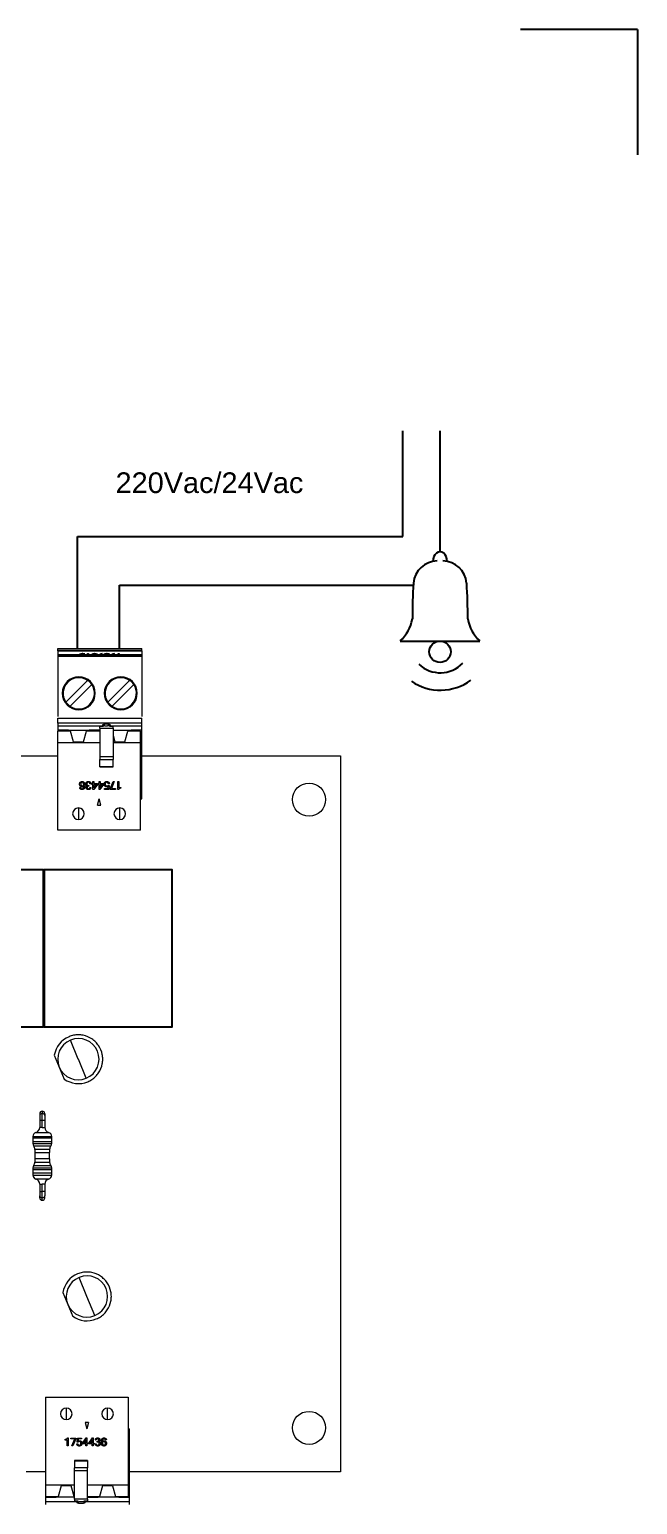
# Model space of a CAD drawing. Header units: millimetres. Extents: x -118 to 1430, y 370 to 1370.
# Drawn here: x 943.4 to 1017, y 463 to 641.4 of the extents above; entities that cross this region are included whole.
import ezdxf

# ---------------------------------------------------------------- set-up
doc = ezdxf.new("R2010")
doc.units = ezdxf.units.MM
doc.layers.add('TANGENT EDGES', color=7, linetype='Continuous', lineweight=0)
doc.layers.add('VISIBLE', color=7, linetype='Continuous', lineweight=0)
doc.layers.add('Z100', color=9, linetype='Continuous', plot=False)
doc.styles.get("Standard").update_dxf_attribs({"font": 'arial.ttf'})

msp = doc.modelspace()

# ---------------------------------------------------------------- linework, layer by layer
for p, q in [((988.61, 580.12), (988.61, 592.87)), ((993.1, 578.25), (993.1, 592.87)), ((949.24, 566.57), (949.24, 580.12)), ((949.24, 580.12), (988.61, 580.12)), ((949.24, 566.57), (949.24, 580.12)), ((954.32, 574.2), (989.76, 574.2)), ((954.32, 566.57), (954.32, 574.2)), ((988.29, 567.46), (997.92, 567.46))]:
    msp.add_line(p, q)
for points in [[(929.63, 539.78), (929.63, 520.78), (945.13, 520.78), (945.13, 539.78)], [(945.21, 539.78), (945.21, 520.78), (960.71, 520.78), (960.71, 539.78)]]:
    msp.add_lwpolyline(points, close=True)
msp.add_circle((993.1, 566.16), 1.3)
for centre, radius, start, end in [((992.8, 574.22), 2.93, 90.9451, 175.0466), ((993.4, 574.22), 2.93, 4.9534, 89.0549), ((1055.8, 570.36), 66.04, 176.4338, 180.1934), ((930.41, 570.36), 66.04, 359.8066, 3.5662), ((984.92, 571.05), 4.92, 313.204, 349.3347), ((1001.28, 571.05), 4.92, 190.6653, 226.796), ((993.13, 567.41), 3.79, 226.3918, 316.3332), ((993.14, 567.75), 6.24, 235.7625, 306.2634)]:
    msp.add_arc(centre, radius, start, end)
msp.add_ellipse((993.1, 577.14), major_axis=(0, -1.11), ratio=0.774265, start_param=1.523546, end_param=4.759639)
at = {"layer": 'TANGENT EDGES'}
for p, q in [((946.86, 566.37), (957.02, 566.37)), ((946.86, 565.77), (957.02, 565.77)), ((949.7, 565.8), (949.7, 565.79)), ((949.86, 565.94), (949.86, 565.93)), ((949.86, 565.88), (949.86, 565.87)), ((949.97, 565.8), (949.97, 565.79)), ((950.04, 565.93), (950.04, 565.9)), ((950.06, 565.87), (950.06, 565.79)), ((951.18, 565.8), (951.18, 565.79)), ((951.31, 565.94), (951.31, 565.93)), ((951.45, 565.8), (951.45, 565.79)), ((952.57, 565.93), (952.57, 565.85)), ((952.66, 565.86), (952.66, 565.83)), ((952.8, 565.94), (952.8, 565.93)), ((952.81, 565.85), (952.81, 565.83)), ((953.01, 565.93), (953.01, 565.9)), ((957.02, 565.57), (946.86, 565.57)), ((946.86, 558.14), (957.02, 558.14)), ((951.94, 557.14), (952.39, 557.14)), ((953.1, 557.14), (953.54, 557.14)), ((951.94, 553.11), (953.54, 553.11)), ((951.94, 552.29), (953.54, 552.29)), ((949.36, 547.27), (949.36, 545.87)), ((954.36, 545.87), (954.36, 547.27)), ((949.34, 516.88), (948.39, 519.18)), ((950.3, 514.56), (949.35, 516.86)), ((944.98, 510.57), (944.98, 510.26)), ((944.68, 509.51), (944.98, 509.51)), ((944.98, 508.62), (944.68, 508.62)), ((944.98, 509.51), (944.98, 510.26)), ((944.98, 508.62), (944.98, 509.51)), ((944.98, 509.51), (945.29, 509.51)), ((944.98, 508.62), (945.29, 508.62)), ((943.84, 507.52), (946.13, 507.52)), ((944.21, 508.01), (945.75, 508.01)), ((943.84, 506.67), (946.13, 506.67)), ((946.01, 506.35), (943.95, 506.35)), ((943.84, 503.71), (946.13, 503.71)), ((943.95, 504.03), (946.01, 504.03)), ((943.84, 502.86), (946.13, 502.86)), ((945.75, 502.37), (944.21, 502.37)), ((944.68, 501.76), (944.98, 501.76)), ((945.29, 501.76), (944.98, 501.76)), ((944.98, 500.87), (944.98, 501.76)), ((944.68, 500.87), (944.98, 500.87)), ((945.29, 500.87), (944.98, 500.87)), ((944.98, 500.12), (944.98, 500.87)), ((944.98, 499.81), (944.98, 500.12)), ((950.39, 488.18), (949.43, 490.48)), ((951.35, 485.86), (950.39, 488.16)), ((947.89, 474.67), (947.89, 473.27)), ((952.89, 473.27), (952.89, 474.67)), ((950.47, 468.25), (948.87, 468.25)), ((950.47, 467.43), (948.87, 467.43)), ((949.32, 463.4), (948.87, 463.4)), ((950.47, 463.4), (950.02, 463.4))]:
    msp.add_line(p, q, dxfattribs=at)
for centre, radius, start, end in [((949.36, 546.57), 0.7, 90, 270), ((949.36, 546.57), 0.7, 270, 90), ((954.36, 546.57), 0.7, 90, 270), ((954.36, 546.57), 0.7, 270, 90), ((949.35, 516.87), 0.01, 112.5227, 292.5227), ((949.35, 516.87), 0.01, 292.5227, 112.5227), ((950.39, 488.17), 0.01, 112.5227, 292.5227), ((950.39, 488.17), 0.01, 292.5227, 112.5227), ((947.89, 473.97), 0.7, 90, 270), ((947.89, 473.97), 0.7, 270, 90), ((952.89, 473.97), 0.7, 90, 270), ((952.89, 473.97), 0.7, 270, 90)]:
    msp.add_arc(centre, radius, start, end, dxfattribs=at)
for centre, major_axis, start_param, end_param in [((944.98, 510.05), (0.305, 0), 1.570796, 3.141593), ((944.98, 510.05), (0.305, 0), 0, 1.570796), ((944.98, 500.33), (0.305, 0), 3.141593, 4.712389), ((944.98, 500.33), (-0.305, 0), 1.570796, 3.141593)]:
    msp.add_ellipse(centre, major_axis=major_axis, ratio=0.707107, start_param=start_param, end_param=end_param, dxfattribs=at)
at = {"layer": 'VISIBLE'}
for p, q in [((946.86, 566.37), (946.86, 566.57)), ((946.86, 566.57), (957.02, 566.57)), ((946.86, 566.27), (946.86, 566.37)), ((946.86, 566.27), (946.86, 565.79)), ((946.86, 566.27), (957.02, 566.27)), ((957.02, 565.79), (946.86, 565.79)), ((946.86, 565.77), (946.86, 565.79)), ((946.86, 565.77), (946.86, 558.34)), ((946.86, 565.77), (946.86, 565.57)), ((949.62, 565.79), (949.61, 565.79)), ((949.64, 565.86), (949.64, 565.85)), ((949.64, 565.85), (949.64, 565.79)), ((950.13, 565.9), (950, 565.9)), ((950.02, 565.83), (950.02, 565.79)), ((950.44, 565.79), (950.44, 565.94)), ((950.44, 565.94), (950.57, 565.94)), ((950.57, 565.84), (950.44, 565.84)), ((950.57, 565.94), (950.57, 565.81)), ((950.57, 565.81), (950.57, 565.79)), ((950.79, 565.82), (950.79, 565.8)), ((951.13, 565.86), (951.13, 565.79)), ((951.5, 565.86), (951.5, 565.79)), ((951.74, 565.79), (952.09, 565.94)), ((951.74, 565.79), (951.74, 565.79)), ((952.23, 565.94), (951.87, 565.79)), ((951.87, 565.79), (951.87, 565.79)), ((951.87, 565.79), (952.36, 565.79)), ((952.09, 565.94), (952.09, 565.88)), ((952.09, 565.94), (952.23, 565.94)), ((952.36, 565.79), (952.36, 565.79)), ((952.53, 565.79), (952.53, 565.79)), ((952.53, 565.79), (952.93, 565.79)), ((952.61, 565.89), (952.61, 565.84)), ((952.93, 565.79), (952.95, 565.84)), ((952.93, 565.79), (952.93, 565.79)), ((952.95, 565.84), (952.95, 565.79)), ((953.11, 565.9), (952.98, 565.9)), ((952.98, 565.86), (952.98, 565.79)), ((952.98, 565.86), (953.08, 565.86)), ((953.08, 565.86), (953.04, 565.79)), ((953.23, 565.79), (953.57, 565.94)), ((953.23, 565.79), (953.23, 565.79)), ((953.71, 565.94), (953.36, 565.79)), ((953.36, 565.79), (953.85, 565.79)), ((953.36, 565.79), (953.36, 565.79)), ((953.57, 565.94), (953.57, 565.88)), ((953.57, 565.94), (953.71, 565.94)), ((953.85, 565.79), (953.85, 565.79)), ((954.15, 565.94), (954.27, 565.94)), ((954.15, 565.79), (954.15, 565.94)), ((954.27, 565.84), (954.15, 565.84)), ((954.27, 565.94), (954.27, 565.81)), ((954.27, 565.81), (954.27, 565.79)), ((954.5, 565.82), (954.5, 565.8)), ((957.02, 566.37), (957.02, 566.57)), ((957.02, 566.27), (957.02, 566.37)), ((957.02, 566.27), (957.02, 565.79)), ((957.02, 565.77), (957.02, 565.79)), ((957.02, 565.77), (957.02, 558.34)), ((957.02, 565.77), (957.02, 565.57)), ((950.47, 562.7), (947.84, 560.07)), ((948.34, 559.58), (950.97, 562.21)), ((952.92, 560.07), (955.55, 562.7)), ((956.05, 562.21), (953.42, 559.58)), ((946.86, 557.54), (946.86, 558.14)), ((946.86, 557.54), (946.86, 557.17)), ((957.02, 557.54), (946.86, 557.54)), ((952.36, 557.17), (946.86, 557.17)), ((946.86, 557.17), (946.86, 556.67)), ((951.94, 557.17), (951.94, 557.14)), ((951.94, 556.91), (951.94, 557.14)), ((951.94, 556.91), (951.94, 553.48)), ((951.94, 556.91), (953.54, 556.91)), ((957.02, 557.17), (953.13, 557.17)), ((953.54, 557.17), (953.54, 557.14)), ((953.54, 556.91), (953.54, 557.14)), ((953.54, 556.91), (953.54, 553.48)), ((957.02, 557.54), (957.02, 558.14)), ((957.02, 557.17), (957.02, 557.54)), ((957.02, 556.67), (957.02, 557.17)), ((946.86, 556.67), (946.86, 556.57)), ((948.15, 556.67), (946.86, 556.67)), ((948.39, 556.57), (946.86, 556.57)), ((946.86, 555.2), (946.86, 556.57)), ((946.86, 555.2), (951.94, 555.2)), ((946.86, 553.57), (946.86, 555.2)), ((948.15, 556.67), (950.66, 556.67)), ((948.15, 556.67), (948.15, 556.57)), ((948.76, 555.27), (948.39, 556.57)), ((948.76, 555.27), (949.97, 555.27)), ((949.97, 555.27), (950.34, 556.57)), ((951.94, 556.57), (950.34, 556.57)), ((951.94, 556.67), (950.66, 556.67)), ((950.66, 556.67), (950.66, 556.57)), ((953.54, 556.67), (955.74, 556.67)), ((953.54, 556.03), (953.76, 555.27)), ((953.54, 555.2), (956.86, 555.2)), ((953.76, 555.27), (954.97, 555.27)), ((954.97, 555.27), (955.34, 556.57)), ((956.86, 556.57), (955.34, 556.57)), ((955.74, 556.57), (955.74, 556.67)), ((957.02, 556.67), (955.74, 556.67)), ((956.86, 555.2), (956.86, 556.57)), ((956.86, 553.57), (956.86, 555.2)), ((957.02, 548.37), (957.02, 556.67)), ((941.45, 553.57), (946.86, 553.57)), ((946.86, 544.57), (946.86, 553.57)), ((951.94, 553.48), (951.94, 553.11)), ((951.94, 553.48), (953.54, 553.48)), ((953.54, 553.48), (953.54, 553.11)), ((956.86, 544.57), (956.86, 553.57)), ((957.02, 553.57), (981.05, 553.57)), ((981.05, 553.57), (981.05, 466.97)), ((951.94, 552.29), (951.94, 553.11)), ((951.94, 552.23), (951.94, 552.29)), ((951.94, 552.23), (953.54, 552.23)), ((953.54, 552.29), (953.54, 553.11)), ((953.54, 552.23), (953.54, 552.29)), ((949.52, 549.72), (949.64, 549.72)), ((950.58, 549.99), (950.63, 549.99)), ((950.63, 549.89), (950.6, 549.89)), ((950.63, 549.99), (950.63, 549.89)), ((950.73, 549.73), (950.86, 549.73)), ((950.87, 550.2), (950.74, 550.2)), ((950.99, 550.22), (951.12, 550.22)), ((950.99, 550.11), (950.99, 550.22)), ((951.12, 550.11), (950.99, 550.11)), ((951.12, 550.45), (951.24, 550.45)), ((951.12, 550.22), (951.12, 550.45)), ((951.12, 549.48), (951.12, 550.11)), ((951.65, 550.11), (951.22, 549.48)), ((951.24, 550.45), (951.24, 550.22)), ((951.24, 550.22), (951.65, 550.22)), ((951.24, 549.68), (951.54, 550.11)), ((951.24, 550.11), (951.24, 549.68)), ((951.54, 550.11), (951.24, 550.11)), ((951.65, 550.22), (951.65, 550.11)), ((951.73, 550.22), (951.86, 550.22)), ((951.73, 550.11), (951.73, 550.22)), ((951.86, 550.11), (951.73, 550.11)), ((951.86, 550.22), (951.86, 550.45)), ((951.86, 550.45), (951.98, 550.45)), ((951.86, 549.48), (951.86, 550.11)), ((952.39, 550.11), (951.96, 549.48)), ((951.98, 550.45), (951.98, 550.22)), ((951.98, 550.22), (952.39, 550.22)), ((951.98, 550.11), (951.98, 549.68)), ((951.98, 549.68), (952.28, 550.11)), ((952.28, 550.11), (951.98, 550.11)), ((952.39, 550.22), (952.39, 550.11)), ((952.51, 549.5), (952.51, 549.61)), ((952.51, 549.61), (952.92, 549.61)), ((952.92, 549.61), (952.94, 549.87)), ((953.1, 550.2), (952.97, 550.2)), ((952.97, 550), (953.06, 550)), ((953.06, 550), (953.02, 549.5)), ((953.21, 549.58), (953.56, 550.45)), ((953.7, 550.45), (953.34, 549.61)), ((953.34, 549.61), (953.83, 549.61)), ((953.56, 550.45), (953.7, 550.45)), ((953.83, 549.61), (953.83, 549.5)), ((954.14, 549.48), (954.14, 550.45)), ((954.14, 550.45), (954.26, 550.45)), ((954.26, 550.45), (954.26, 549.7)), ((954.49, 549.75), (954.49, 549.65)), ((951.22, 549.48), (951.12, 549.48)), ((951.66, 547.62), (951.86, 548.37)), ((951.96, 549.48), (951.86, 549.48)), ((952.07, 547.62), (951.86, 548.37)), ((953.02, 549.5), (952.51, 549.5)), ((953.21, 549.5), (953.21, 549.58)), ((953.83, 549.5), (953.21, 549.5)), ((954.23, 549.48), (954.14, 549.48)), ((956.86, 548.37), (957.02, 548.37)), ((951.66, 547.62), (952.07, 547.62)), ((956.86, 544.57), (946.86, 544.57)), ((946.44, 517.36), (947.04, 515.91)), ((947.04, 515.91), (947.64, 514.46)), ((944.68, 510.27), (944.68, 510.05)), ((944.68, 510.05), (944.68, 509.51)), ((944.68, 509.51), (944.68, 508.62)), ((945.29, 510.27), (945.29, 510.05)), ((945.29, 510.05), (945.29, 509.51)), ((945.29, 509.51), (945.29, 508.62)), ((946.14, 507.3), (943.83, 507.3)), ((943.83, 507.3), (943.83, 506.92)), ((943.83, 506.92), (946.14, 506.92)), ((943.84, 507.52), (943.84, 507.3)), ((943.84, 506.92), (943.84, 506.67)), ((946.13, 507.3), (946.13, 507.52)), ((946.13, 506.67), (946.13, 506.92)), ((946.14, 506.92), (946.14, 507.3)), ((945.89, 505.95), (944.08, 505.95)), ((944.08, 505.95), (944.08, 505.57)), ((944.08, 505.57), (945.89, 505.57)), ((944.1, 505.57), (944.1, 504.81)), ((945.87, 504.81), (945.87, 505.57)), ((945.89, 505.57), (945.89, 505.95)), ((946.14, 503.49), (943.83, 503.49)), ((943.83, 503.49), (943.83, 503.11)), ((943.84, 503.71), (943.84, 503.49)), ((945.89, 504.81), (944.08, 504.81)), ((944.08, 504.81), (944.08, 504.43)), ((944.08, 504.43), (945.89, 504.43)), ((945.89, 504.43), (945.89, 504.81)), ((946.13, 503.49), (946.13, 503.71)), ((946.14, 503.11), (946.14, 503.49)), ((943.83, 503.11), (946.14, 503.11)), ((943.84, 503.11), (943.84, 502.86)), ((944.68, 501.76), (944.68, 500.87)), ((945.29, 501.76), (945.29, 500.87)), ((946.13, 502.86), (946.13, 503.11)), ((944.68, 500.87), (944.68, 500.33)), ((944.68, 500.11), (944.68, 500.33)), ((945.29, 500.87), (945.29, 500.33)), ((945.29, 500.11), (945.29, 500.33)), ((947.48, 488.66), (948.08, 487.21)), ((948.08, 487.21), (948.68, 485.76)), ((945.39, 475.97), (945.39, 466.97)), ((945.39, 475.97), (955.39, 475.97)), ((955.39, 475.97), (955.39, 466.97)), ((950.59, 472.92), (950.19, 472.92)), ((950.19, 472.92), (950.39, 472.17)), ((950.59, 472.92), (950.39, 472.17)), ((955.39, 472.17), (955.55, 472.17)), ((955.55, 463.87), (955.55, 472.17)), ((947.77, 470.79), (947.77, 470.89)), ((948, 470.09), (948, 470.84)), ((948.12, 470.09), (948, 470.09)), ((948.02, 471.06), (948.12, 471.06)), ((948.12, 471.06), (948.12, 470.09)), ((948.42, 470.93), (948.42, 471.04)), ((948.42, 471.04), (949.04, 471.04)), ((948.91, 470.93), (948.42, 470.93)), ((948.56, 470.09), (948.91, 470.93)), ((948.69, 470.09), (948.56, 470.09)), ((949.04, 470.96), (948.69, 470.09)), ((949.04, 471.04), (949.04, 470.96)), ((949.16, 470.34), (949.28, 470.34)), ((949.19, 470.54), (949.23, 471.04)), ((949.29, 470.54), (949.19, 470.54)), ((949.23, 471.04), (949.74, 471.04)), ((949.34, 470.93), (949.32, 470.67)), ((949.74, 470.93), (949.34, 470.93)), ((949.74, 471.04), (949.74, 470.93)), ((949.86, 470.43), (950.3, 471.06)), ((949.86, 470.32), (949.86, 470.43)), ((950.27, 470.32), (949.86, 470.32)), ((950.27, 470.86), (949.98, 470.43)), ((949.98, 470.43), (950.27, 470.43)), ((950.27, 470.43), (950.27, 470.86)), ((950.27, 470.09), (950.27, 470.32)), ((950.39, 470.09), (950.27, 470.09)), ((950.3, 471.06), (950.39, 471.06)), ((950.39, 471.06), (950.39, 470.43)), ((950.39, 470.43), (950.52, 470.43)), ((950.39, 470.32), (950.39, 470.09)), ((950.52, 470.32), (950.39, 470.32)), ((950.52, 470.43), (950.52, 470.32)), ((950.6, 470.43), (951.04, 471.06)), ((950.6, 470.32), (950.6, 470.43)), ((951.01, 470.32), (950.6, 470.32)), ((951.01, 470.86), (950.72, 470.43)), ((950.72, 470.43), (951.01, 470.43)), ((951.01, 470.43), (951.01, 470.86)), ((951.01, 470.09), (951.01, 470.32)), ((951.14, 470.09), (951.01, 470.09)), ((951.04, 471.06), (951.14, 471.06)), ((951.14, 471.06), (951.14, 470.43)), ((951.14, 470.43), (951.26, 470.43)), ((951.26, 470.32), (951.14, 470.32)), ((951.14, 470.32), (951.14, 470.09)), ((951.26, 470.43), (951.26, 470.32)), ((951.38, 470.34), (951.51, 470.34)), ((951.52, 470.81), (951.4, 470.81)), ((951.63, 470.55), (951.63, 470.65)), ((951.63, 470.65), (951.66, 470.65)), ((951.68, 470.55), (951.63, 470.55)), ((952.74, 470.82), (952.61, 470.82)), ((950.47, 468.31), (948.87, 468.31)), ((948.87, 468.31), (948.87, 468.25)), ((948.87, 468.25), (948.87, 467.43)), ((950.47, 468.31), (950.47, 468.25)), ((950.47, 468.25), (950.47, 467.43)), ((945.39, 466.97), (943.05, 466.97)), ((945.39, 466.97), (945.39, 465.34)), ((948.87, 467.06), (948.87, 467.43)), ((950.47, 467.06), (948.87, 467.06)), ((948.87, 463.63), (948.87, 467.06)), ((950.47, 467.06), (950.47, 467.43)), ((950.47, 463.63), (950.47, 467.06)), ((955.39, 466.97), (955.39, 465.34)), ((981.05, 466.97), (955.55, 466.97)), ((948.87, 465.34), (945.39, 465.34)), ((945.39, 465.34), (945.39, 463.97)), ((945.39, 463.97), (946.91, 463.97)), ((945.39, 463.97), (945.39, 463.87)), ((946.67, 463.97), (946.67, 463.87)), ((947.28, 465.27), (946.91, 463.97)), ((948.49, 465.27), (947.28, 465.27)), ((948.86, 463.97), (948.49, 465.27)), ((948.86, 463.97), (948.87, 463.97)), ((955.39, 465.34), (950.47, 465.34)), ((950.47, 463.97), (951.91, 463.97)), ((951.75, 463.87), (951.75, 463.97)), ((952.28, 465.27), (951.91, 463.97)), ((953.49, 465.27), (952.28, 465.27)), ((953.49, 465.27), (953.86, 463.97)), ((953.86, 463.97), (955.39, 463.97)), ((954.26, 463.87), (954.26, 463.97)), ((955.39, 465.34), (955.39, 463.97)), ((945.39, 463.87), (945.39, 463.37)), ((945.39, 463.87), (946.67, 463.87)), ((945.39, 463.37), (949.29, 463.37)), ((945.39, 463.37), (945.39, 463)), ((948.87, 463.87), (946.67, 463.87)), ((950.47, 463.63), (948.87, 463.63)), ((948.87, 463.63), (948.87, 463.4)), ((948.87, 463.37), (948.87, 463.4)), ((950.05, 463.37), (955.55, 463.37)), ((950.47, 463.87), (951.75, 463.87)), ((950.47, 463.63), (950.47, 463.4)), ((950.47, 463.37), (950.47, 463.4)), ((954.26, 463.87), (951.75, 463.87)), ((954.26, 463.87), (955.55, 463.87)), ((955.55, 463.37), (955.55, 463.87)), ((955.55, 463), (955.55, 463.37))]:
    msp.add_line(p, q, dxfattribs=at)
for centre in [(977.25, 548.27), (977.25, 472.27)]:
    msp.add_circle(centre, 2, dxfattribs=at)
for centre, radius, start, end in [((949.4, 561.14), 2, 90, 270), ((949.4, 561.14), 1.89, 135, 214.3365), ((949.4, 561.14), 1.89, 55.6635, 135), ((949.4, 561.14), 2, 270, 90), ((949.4, 561.14), 1.89, 34.3365, 55.6635), ((949.4, 561.14), 1.89, 315, 34.3365), ((954.48, 561.14), 2, 90, 270), ((954.48, 561.14), 1.89, 135, 214.3365), ((954.48, 561.14), 1.89, 55.6635, 135), ((954.48, 561.14), 2, 270, 90), ((954.48, 561.14), 1.89, 34.3365, 55.6635), ((954.48, 561.14), 1.89, 315, 34.3365), ((949.4, 561.14), 1.89, 214.3365, 235.6635), ((949.4, 561.14), 1.89, 235.6635, 315), ((954.48, 561.14), 1.89, 214.3365, 235.6635), ((954.48, 561.14), 1.89, 235.6635, 315), ((949.35, 516.87), 2.95, 112.5227, 170.4589), ((949.35, 516.87), 2.95, 101.2727, 112.5227), ((949.35, 516.87), 2.5, 292.5227, 112.5227), ((949.35, 516.87), 2.95, 90.0227, 101.2727), ((949.35, 516.87), 2.95, 78.7727, 90.0227), ((949.35, 516.87), 2.95, 56.2727, 78.7727), ((949.35, 516.87), 2.95, 45.0227, 56.2727), ((949.35, 516.87), 2.5, 112.5227, 292.5227), ((949.35, 516.87), 2.95, 33.7727, 45.0227), ((949.35, 516.87), 2.95, 11.2727, 33.7727), ((949.35, 516.87), 2.95, 326.2727, 348.7727), ((949.35, 516.87), 2.95, 0.0227, 11.2727), ((949.35, 516.87), 2.95, 348.7727, 0.0227), ((949.35, 516.87), 2.95, 234.5865, 292.5227), ((949.35, 516.87), 2.95, 292.5227, 303.7727), ((949.35, 516.87), 2.95, 303.7727, 315.0227), ((949.35, 516.87), 2.95, 315.0227, 326.2727), ((944.98, 510.27), 0.305, 90, 180), ((944.98, 510.27), 0.305, 0, 90), ((944.04, 508.62), 0.635, 285.466, 0), ((945.92, 508.62), 0.635, 180, 254.534), ((944.35, 507.52), 0.508, 105.466, 180), ((945.62, 507.52), 0.508, 0, 74.534), ((944.35, 506.67), 0.508, 180, 218.9424), ((943.46, 505.95), 0.635, 0, 38.9424), ((946.51, 505.95), 0.635, 141.0576, 180), ((945.62, 506.67), 0.508, 321.0576, 0), ((944.35, 503.71), 0.508, 141.0576, 180), ((943.46, 504.43), 0.635, 321.0576, 0), ((946.51, 504.43), 0.635, 180, 218.9424), ((945.62, 503.71), 0.508, 0, 38.9424), ((944.35, 502.86), 0.508, 180, 254.534), ((944.04, 501.76), 0.635, 0, 74.534), ((945.92, 501.76), 0.635, 105.466, 180), ((945.62, 502.86), 0.508, 285.466, 0), ((944.98, 500.11), 0.305, 180, 270), ((944.98, 500.11), 0.305, 270, 0), ((950.39, 488.17), 2.95, 112.5227, 170.4589), ((950.39, 488.17), 2.95, 101.2727, 112.5227), ((950.39, 488.17), 2.95, 90.0227, 101.2727), ((950.39, 488.17), 2.95, 78.7727, 90.0227), ((950.39, 488.17), 2.95, 56.2727, 78.7727), ((950.39, 488.17), 2.5, 112.5227, 292.5227), ((950.39, 488.17), 2.5, 292.5227, 112.5227), ((950.39, 488.17), 2.95, 45.0227, 56.2727), ((950.39, 488.17), 2.95, 33.7727, 45.0227), ((950.39, 488.17), 2.95, 11.2727, 33.7727), ((950.39, 488.17), 2.95, 326.2727, 348.7727), ((950.39, 488.17), 2.95, 0.0227, 11.2727), ((950.39, 488.17), 2.95, 348.7727, 0.0227), ((950.39, 488.17), 2.95, 234.5865, 292.5227), ((950.39, 488.17), 2.95, 292.5227, 303.7727), ((950.39, 488.17), 2.95, 303.7727, 315.0227), ((950.39, 488.17), 2.95, 315.0227, 326.2727)]:
    msp.add_arc(centre, radius, start, end, dxfattribs=at)
for points in [[(949.52, 565.85), (949.52, 565.94), (949.86, 565.94)], [(949.61, 565.79), (949.52, 565.81), (949.52, 565.85)], [(949.56, 565.81), (949.59, 565.82), (949.64, 565.83)], [(949.71, 565.91), (949.65, 565.89), (949.64, 565.86)], [(949.64, 565.86), (949.74, 565.88), (949.86, 565.88)], [(949.84, 565.87), (949.74, 565.87), (949.64, 565.85)], [(949.64, 565.85), (949.64, 565.82), (949.7, 565.8)], [(949.7, 565.8), (949.74, 565.79), (949.8, 565.79)], [(949.85, 565.93), (949.76, 565.93), (949.71, 565.91)], [(949.97, 565.86), (949.92, 565.87), (949.84, 565.87)], [(950, 565.9), (949.99, 565.93), (949.85, 565.93)], [(949.86, 565.94), (949.96, 565.94), (950.04, 565.93)], [(949.86, 565.88), (949.98, 565.88), (950.06, 565.87)], [(949.89, 565.79), (949.94, 565.79), (949.97, 565.8)], [(950.02, 565.83), (950.02, 565.84), (949.97, 565.86)], [(949.97, 565.8), (950.02, 565.81), (950.02, 565.83)], [(950.04, 565.93), (950.11, 565.92), (950.13, 565.9)], [(950.06, 565.87), (950.14, 565.85), (950.14, 565.83)], [(950.14, 565.83), (950.14, 565.81), (950.07, 565.79)], [(950.57, 565.81), (950.64, 565.82), (950.79, 565.82)], [(950.79, 565.8), (950.65, 565.8), (950.58, 565.79)], [(951, 565.86), (951, 565.94), (951.31, 565.94)], [(951.1, 565.79), (951, 565.81), (951, 565.86)], [(951.04, 565.81), (951.07, 565.83), (951.13, 565.83)], [(951.18, 565.91), (951.13, 565.9), (951.13, 565.86)], [(951.13, 565.86), (951.13, 565.82), (951.18, 565.8)], [(951.31, 565.93), (951.22, 565.93), (951.18, 565.91)], [(951.18, 565.8), (951.21, 565.79), (951.27, 565.79)], [(951.31, 565.94), (951.62, 565.94), (951.62, 565.86)], [(951.45, 565.91), (951.4, 565.93), (951.31, 565.93)], [(951.35, 565.79), (951.41, 565.79), (951.45, 565.8)], [(951.5, 565.86), (951.5, 565.9), (951.45, 565.91)], [(951.45, 565.8), (951.5, 565.82), (951.5, 565.86)], [(951.5, 565.83), (951.56, 565.83), (951.59, 565.81)], [(951.62, 565.86), (951.62, 565.81), (951.53, 565.79)], [(952.48, 565.88), (952.48, 565.91), (952.57, 565.93)], [(952.57, 565.85), (952.48, 565.86), (952.48, 565.88)], [(952.57, 565.93), (952.66, 565.94), (952.8, 565.94)], [(952.78, 565.83), (952.66, 565.83), (952.57, 565.85)], [(952.66, 565.92), (952.61, 565.9), (952.61, 565.89)], [(952.61, 565.89), (952.61, 565.87), (952.66, 565.86)], [(952.8, 565.93), (952.72, 565.93), (952.66, 565.92)], [(952.66, 565.86), (952.72, 565.85), (952.81, 565.85)], [(952.95, 565.84), (952.88, 565.83), (952.78, 565.83)], [(952.8, 565.94), (952.93, 565.94), (953.01, 565.93)], [(952.92, 565.92), (952.87, 565.93), (952.8, 565.93)], [(952.81, 565.85), (952.91, 565.85), (952.98, 565.86)], [(952.98, 565.9), (952.97, 565.91), (952.92, 565.92)], [(953.01, 565.93), (953.1, 565.92), (953.11, 565.9)], [(954.27, 565.81), (954.35, 565.82), (954.5, 565.82)], [(954.5, 565.8), (954.36, 565.8), (954.29, 565.79)], [(949.5, 550.14), (949.5, 550.28), (949.58, 550.37)], [(949.58, 549.92), (949.5, 550.01), (949.5, 550.14)], [(949.61, 549.54), (949.53, 549.6), (949.52, 549.72)], [(949.58, 550.37), (949.66, 550.47), (949.8, 550.47)], [(949.79, 549.83), (949.67, 549.83), (949.58, 549.92)], [(949.68, 550.31), (949.63, 550.24), (949.63, 550.15)], [(949.63, 550.15), (949.63, 550.05), (949.68, 549.99)], [(949.64, 549.72), (949.66, 549.58), (949.8, 549.58)], [(949.8, 550.37), (949.72, 550.37), (949.68, 550.31)], [(949.68, 549.99), (949.72, 549.93), (949.81, 549.93)], [(950.13, 550), (950.13, 549.48), (949.79, 549.48)], [(950, 549.94), (949.91, 549.83), (949.79, 549.83)], [(949.8, 550.47), (949.95, 550.47), (950.04, 550.35)], [(949.95, 550.28), (949.89, 550.37), (949.8, 550.37)], [(949.8, 549.58), (949.88, 549.58), (949.94, 549.67)], [(949.81, 549.93), (949.91, 549.93), (950, 550.03)], [(949.94, 549.67), (949.99, 549.76), (950, 549.94)], [(950, 550.03), (950, 550.19), (949.95, 550.28)], [(950.04, 550.35), (950.13, 550.23), (950.13, 550)], [(950.24, 550.17), (950.24, 550.3), (950.33, 550.38)], [(950.29, 550.02), (950.24, 550.08), (950.24, 550.17)], [(950.43, 549.93), (950.34, 549.95), (950.29, 550.02)], [(950.29, 549.73), (950.29, 549.79), (950.32, 549.84)], [(950.37, 549.55), (950.29, 549.62), (950.29, 549.73)], [(950.32, 549.84), (950.36, 549.9), (950.43, 549.93)], [(950.33, 550.38), (950.42, 550.47), (950.56, 550.47)], [(950.42, 550.32), (950.37, 550.26), (950.37, 550.17)], [(950.37, 550.17), (950.37, 550.08), (950.42, 550.03)], [(950.56, 550.37), (950.47, 550.37), (950.42, 550.32)], [(950.42, 550.03), (950.48, 549.99), (950.58, 549.99)], [(950.6, 549.89), (950.42, 549.89), (950.42, 549.73)], [(950.42, 549.73), (950.42, 549.65), (950.46, 549.61)], [(950.46, 549.61), (950.5, 549.58), (950.57, 549.58)], [(950.56, 550.47), (950.69, 550.47), (950.78, 550.39)], [(950.69, 550.32), (950.65, 550.37), (950.56, 550.37)], [(950.57, 549.58), (950.71, 549.58), (950.73, 549.73)], [(950.74, 550.2), (950.74, 550.27), (950.69, 550.32)], [(950.86, 549.73), (950.84, 549.61), (950.76, 549.54)], [(950.78, 550.39), (950.86, 550.32), (950.87, 550.2)], [(952.46, 550.13), (952.46, 550.27), (952.55, 550.37)], [(952.55, 549.9), (952.46, 549.99), (952.46, 550.13)], [(952.55, 550.37), (952.64, 550.47), (952.79, 550.47)], [(952.76, 549.82), (952.64, 549.82), (952.55, 549.9)], [(952.65, 550.3), (952.59, 550.24), (952.59, 550.14)], [(952.59, 550.14), (952.59, 550.04), (952.65, 549.98)], [(952.79, 550.37), (952.7, 550.37), (952.65, 550.3)], [(952.65, 549.98), (952.7, 549.92), (952.79, 549.92)], [(952.94, 549.87), (952.87, 549.82), (952.76, 549.82)], [(952.79, 550.47), (952.91, 550.47), (953, 550.4)], [(952.91, 550.33), (952.86, 550.37), (952.79, 550.37)], [(952.79, 549.92), (952.9, 549.92), (952.97, 550)], [(952.97, 550.2), (952.96, 550.29), (952.91, 550.33)], [(953, 550.4), (953.08, 550.33), (953.1, 550.2)], [(954.49, 549.65), (954.26, 549.65), (954.23, 549.48)], [(954.26, 549.7), (954.33, 549.75), (954.49, 549.75)], [(949.79, 549.48), (949.68, 549.48), (949.61, 549.54)], [(950.57, 549.48), (950.44, 549.48), (950.37, 549.55)], [(950.76, 549.54), (950.69, 549.48), (950.57, 549.48)], [(947.77, 470.89), (947.99, 470.89), (948.02, 471.06)], [(948, 470.84), (947.92, 470.79), (947.77, 470.79)], [(949.26, 470.14), (949.17, 470.21), (949.16, 470.34)], [(949.46, 470.07), (949.34, 470.07), (949.26, 470.14)], [(949.28, 470.34), (949.29, 470.25), (949.34, 470.21)], [(949.46, 470.62), (949.36, 470.62), (949.29, 470.54)], [(949.32, 470.67), (949.39, 470.72), (949.49, 470.72)], [(949.34, 470.21), (949.39, 470.17), (949.46, 470.17)], [(949.61, 470.56), (949.55, 470.62), (949.46, 470.62)], [(949.46, 470.17), (949.55, 470.17), (949.61, 470.24)], [(949.7, 470.17), (949.61, 470.07), (949.46, 470.07)], [(949.49, 470.72), (949.61, 470.72), (949.7, 470.64)], [(949.66, 470.4), (949.66, 470.5), (949.61, 470.56)], [(949.61, 470.24), (949.66, 470.3), (949.66, 470.4)], [(949.7, 470.64), (949.79, 470.55), (949.79, 470.41)], [(949.79, 470.41), (949.79, 470.27), (949.7, 470.17)], [(951.48, 470.15), (951.39, 470.22), (951.38, 470.34)], [(951.4, 470.81), (951.41, 470.93), (951.49, 471)], [(951.7, 470.07), (951.56, 470.07), (951.48, 470.15)], [(951.49, 471), (951.57, 471.06), (951.68, 471.06)], [(951.51, 470.34), (951.51, 470.27), (951.56, 470.22)], [(951.69, 470.96), (951.54, 470.96), (951.52, 470.81)], [(951.56, 470.22), (951.61, 470.17), (951.7, 470.17)], [(951.66, 470.65), (951.84, 470.65), (951.84, 470.82)], [(951.68, 471.06), (951.81, 471.06), (951.89, 470.99)], [(951.83, 470.51), (951.78, 470.55), (951.68, 470.55)], [(951.8, 470.93), (951.76, 470.96), (951.69, 470.96)], [(951.7, 470.17), (951.78, 470.17), (951.83, 470.23)], [(951.92, 470.16), (951.83, 470.07), (951.7, 470.07)], [(951.84, 470.82), (951.84, 470.89), (951.8, 470.93)], [(951.93, 470.7), (951.9, 470.64), (951.83, 470.61)], [(951.83, 470.61), (951.92, 470.59), (951.96, 470.53)], [(951.88, 470.37), (951.88, 470.46), (951.83, 470.51)], [(951.83, 470.23), (951.88, 470.28), (951.88, 470.37)], [(951.89, 470.99), (951.96, 470.92), (951.96, 470.81)], [(952.01, 470.37), (952.01, 470.24), (951.92, 470.16)], [(951.96, 470.81), (951.96, 470.75), (951.93, 470.7)], [(951.96, 470.53), (952.01, 470.46), (952.01, 470.37)], [(952.13, 470.54), (952.13, 471.06), (952.46, 471.06)], [(952.21, 470.19), (952.13, 470.31), (952.13, 470.54)], [(952.45, 470.07), (952.3, 470.07), (952.21, 470.19)], [(952.32, 470.87), (952.26, 470.78), (952.25, 470.6)], [(952.25, 470.6), (952.35, 470.71), (952.47, 470.71)], [(952.45, 470.61), (952.35, 470.61), (952.25, 470.51)], [(952.25, 470.51), (952.25, 470.35), (952.31, 470.26)], [(952.31, 470.26), (952.36, 470.17), (952.45, 470.17)], [(952.46, 470.96), (952.37, 470.96), (952.32, 470.87)], [(952.58, 470.55), (952.53, 470.61), (952.45, 470.61)], [(952.45, 470.17), (952.53, 470.17), (952.58, 470.23)], [(952.67, 470.17), (952.59, 470.07), (952.45, 470.07)], [(952.46, 471.06), (952.57, 471.06), (952.65, 471)], [(952.61, 470.82), (952.59, 470.96), (952.46, 470.96)], [(952.47, 470.71), (952.59, 470.71), (952.67, 470.62)], [(952.63, 470.39), (952.63, 470.49), (952.58, 470.55)], [(952.58, 470.23), (952.63, 470.3), (952.63, 470.39)], [(952.65, 471), (952.72, 470.94), (952.74, 470.82)], [(952.67, 470.62), (952.75, 470.53), (952.75, 470.4)], [(952.75, 470.4), (952.75, 470.26), (952.67, 470.17)]]:
    msp.add_open_spline(points, degree=2, dxfattribs=at)
for points, knots in [([(952.29, 557.28), (952.29, 557.29), (952.29, 557.29), (952.29, 557.3), (952.29, 557.3), (952.29, 557.31), (952.29, 557.31), (952.29, 557.32), (952.29, 557.32), (952.3, 557.33), (952.3, 557.33), (952.3, 557.34), (952.31, 557.34)], [0.6597773, 0.6597773, 0.6597773, 0.6597773, 0.7028642, 0.7028642, 0.7028642, 0.7568669, 0.7568669, 0.7568669, 0.8111794, 0.8111794, 0.8111794, 0.8654371, 0.8654371, 0.8654371, 0.8654371]), ([(952.74, 557.17), (952.73, 557.17), (952.71, 557.17), (952.69, 557.17), (952.67, 557.17), (952.65, 557.17), (952.64, 557.17), (952.6, 557.18), (952.57, 557.18), (952.54, 557.18), (952.5, 557.19), (952.47, 557.2), (952.45, 557.2), (952.43, 557.21), (952.42, 557.21), (952.41, 557.21), (952.4, 557.22), (952.38, 557.22), (952.37, 557.22), (952.36, 557.23), (952.35, 557.23), (952.34, 557.24), (952.34, 557.24), (952.33, 557.25), (952.32, 557.25), (952.31, 557.26), (952.31, 557.26), (952.3, 557.27), (952.3, 557.27), (952.29, 557.28), (952.29, 557.28), (952.29, 557.28), (952.29, 557.28), (952.29, 557.28)], [0, 0, 0, 0, 0.054, 0.054, 0.054, 0.1081119, 0.1081119, 0.1081119, 0.2160335, 0.2160335, 0.2160335, 0.3239429, 0.3239429, 0.3239429, 0.3778641, 0.3778641, 0.3778641, 0.4319972, 0.4319972, 0.4319972, 0.4862463, 0.4862463, 0.4862463, 0.5402406, 0.5402406, 0.5402406, 0.5943776, 0.5943776, 0.5943776, 0.6487161, 0.6487161, 0.6487161, 0.6597773, 0.6597773, 0.6597773, 0.6597773]), ([(952.31, 557.34), (952.31, 557.35), (952.32, 557.35), (952.32, 557.35), (952.32, 557.35), (952.33, 557.36), (952.33, 557.36), (952.34, 557.36), (952.34, 557.37), (952.35, 557.37), (952.36, 557.37), (952.36, 557.37), (952.37, 557.38), (952.37, 557.38), (952.38, 557.38), (952.39, 557.38), (952.39, 557.39), (952.4, 557.39), (952.41, 557.39), (952.42, 557.4), (952.44, 557.4), (952.46, 557.4)], [0.8611269, 0.8611269, 0.8611269, 0.8611269, 0.8938324, 0.8938324, 0.8938324, 0.9265792, 0.9265792, 0.9265792, 0.959467, 0.959467, 0.959467, 0.9924119, 0.9924119, 0.9924119, 1.0253249, 1.0253249, 1.0253249, 1.0581198, 1.0581198, 1.0581198, 1.1235306, 1.1235306, 1.1235306, 1.1235306]), ([(952.46, 557.4), (952.47, 557.41), (952.48, 557.41), (952.49, 557.41), (952.5, 557.41), (952.51, 557.41), (952.52, 557.42), (952.53, 557.42), (952.54, 557.42), (952.56, 557.42), (952.57, 557.42), (952.58, 557.42), (952.59, 557.43), (952.6, 557.43), (952.62, 557.43), (952.63, 557.43), (952.64, 557.43), (952.65, 557.43), (952.67, 557.43), (952.68, 557.43), (952.69, 557.43), (952.71, 557.43), (952.72, 557.43), (952.73, 557.43), (952.74, 557.43)], [1.1221288, 1.1221288, 1.1221288, 1.1221288, 1.1611473, 1.1611473, 1.1611473, 1.2000646, 1.2000646, 1.2000646, 1.2390162, 1.2390162, 1.2390162, 1.2780027, 1.2780027, 1.2780027, 1.316905, 1.316905, 1.316905, 1.3558904, 1.3558904, 1.3558904, 1.394915, 1.394915, 1.394915, 1.4338398, 1.4338398, 1.4338398, 1.4338398]), ([(952.74, 557.43), (952.76, 557.43), (952.77, 557.43), (952.78, 557.43), (952.79, 557.43), (952.8, 557.43), (952.82, 557.43), (952.83, 557.43), (952.84, 557.43), (952.85, 557.43), (952.86, 557.43), (952.87, 557.43), (952.89, 557.43), (952.9, 557.43), (952.91, 557.42), (952.92, 557.42), (952.93, 557.42), (952.94, 557.42), (952.95, 557.42), (952.96, 557.42), (952.97, 557.42), (952.98, 557.41), (952.99, 557.41), (953, 557.41), (953.01, 557.41), (953.02, 557.41), (953.03, 557.4), (953.04, 557.4), (953.05, 557.4), (953.06, 557.4), (953.07, 557.39), (953.08, 557.39), (953.08, 557.39), (953.09, 557.39), (953.1, 557.38), (953.11, 557.38), (953.11, 557.38), (953.12, 557.38), (953.13, 557.37), (953.13, 557.37), (953.14, 557.37), (953.15, 557.36), (953.15, 557.36), (953.16, 557.36), (953.16, 557.36), (953.17, 557.35), (953.17, 557.35), (953.18, 557.35), (953.18, 557.34)], [1.4329539, 1.4329539, 1.4329539, 1.4329539, 1.4688088, 1.4688088, 1.4688088, 1.5047575, 1.5047575, 1.5047575, 1.5406875, 1.5406875, 1.5406875, 1.5764951, 1.5764951, 1.5764951, 1.6123262, 1.6123262, 1.6123262, 1.6481983, 1.6481983, 1.6481983, 1.6840015, 1.6840015, 1.6840015, 1.7198212, 1.7198212, 1.7198212, 1.7556962, 1.7556962, 1.7556962, 1.7915158, 1.7915158, 1.7915158, 1.827353, 1.827353, 1.827353, 1.8633412, 1.8633412, 1.8633412, 1.899371, 1.899371, 1.899371, 1.9353274, 1.9353274, 1.9353274, 1.9711343, 1.9711343, 1.9711343, 2.0070686, 2.0070686, 2.0070686, 2.0070686]), ([(953.2, 557.28), (953.2, 557.28), (953.2, 557.28), (953.2, 557.28), (953.19, 557.28), (953.19, 557.27), (953.19, 557.27), (953.18, 557.26), (953.17, 557.26), (953.17, 557.25), (953.16, 557.25), (953.15, 557.24), (953.14, 557.24), (953.14, 557.23), (953.13, 557.23), (953.12, 557.22), (953.1, 557.22), (953.09, 557.22), (953.08, 557.21), (953.07, 557.21), (953.06, 557.21), (953.04, 557.2), (953.03, 557.2), (953.01, 557.2), (953, 557.19), (952.99, 557.19), (952.98, 557.19), (952.98, 557.19), (952.97, 557.19), (952.96, 557.19), (952.95, 557.18), (952.94, 557.18), (952.92, 557.18), (952.9, 557.18), (952.89, 557.18), (952.89, 557.18), (952.88, 557.18), (952.87, 557.18), (952.86, 557.17), (952.85, 557.17), (952.83, 557.17), (952.82, 557.17), (952.8, 557.17), (952.78, 557.17), (952.76, 557.17), (952.74, 557.17)], [2.2105486, 2.2105486, 2.2105486, 2.2105486, 2.2216247, 2.2216247, 2.2216247, 2.2759317, 2.2759317, 2.2759317, 2.3299268, 2.3299268, 2.3299268, 2.3840773, 2.3840773, 2.3840773, 2.4384124, 2.4384124, 2.4384124, 2.4925399, 2.4925399, 2.4925399, 2.5464815, 2.5464815, 2.5464815, 2.6005234, 2.6005234, 2.6005234, 2.6274693, 2.6274693, 2.6274693, 2.6544262, 2.6544262, 2.6544262, 2.70843, 2.70843, 2.70843, 2.7353823, 2.7353823, 2.7353823, 2.7623324, 2.7623324, 2.7623324, 2.816373, 2.816373, 2.816373, 2.8702953, 2.8702953, 2.8702953, 2.8702953]), ([(953.18, 557.34), (953.19, 557.34), (953.19, 557.33), (953.19, 557.33), (953.2, 557.32), (953.2, 557.32), (953.2, 557.31), (953.2, 557.3), (953.2, 557.29), (953.2, 557.28)], [2.0048581, 2.0048581, 2.0048581, 2.0048581, 2.0591781, 2.0591781, 2.0591781, 2.1134097, 2.1134097, 2.1134097, 2.2105486, 2.2105486, 2.2105486, 2.2105486]), ([(949.23, 463.2), (949.23, 463.2), (949.22, 463.21), (949.22, 463.21), (949.22, 463.22), (949.21, 463.22), (949.21, 463.23), (949.21, 463.24), (949.21, 463.25), (949.22, 463.26)], [2.0048581, 2.0048581, 2.0048581, 2.0048581, 2.0591781, 2.0591781, 2.0591781, 2.1134097, 2.1134097, 2.1134097, 2.2105486, 2.2105486, 2.2105486, 2.2105486]), ([(949.22, 463.26), (949.22, 463.26), (949.22, 463.26), (949.22, 463.26), (949.22, 463.26), (949.22, 463.27), (949.23, 463.27), (949.23, 463.28), (949.24, 463.28), (949.25, 463.29), (949.25, 463.29), (949.26, 463.3), (949.27, 463.3), (949.28, 463.31), (949.29, 463.31), (949.3, 463.32), (949.31, 463.32), (949.32, 463.32), (949.33, 463.33), (949.35, 463.33), (949.36, 463.34), (949.37, 463.34), (949.39, 463.34), (949.4, 463.34), (949.42, 463.35), (949.42, 463.35), (949.43, 463.35), (949.44, 463.35), (949.45, 463.35), (949.45, 463.35), (949.46, 463.36), (949.48, 463.36), (949.49, 463.36), (949.51, 463.36), (949.52, 463.36), (949.53, 463.36), (949.54, 463.36), (949.55, 463.37), (949.55, 463.37), (949.56, 463.37), (949.58, 463.37), (949.6, 463.37), (949.62, 463.37), (949.63, 463.37), (949.65, 463.37), (949.67, 463.37)], [2.2105486, 2.2105486, 2.2105486, 2.2105486, 2.2216247, 2.2216247, 2.2216247, 2.2759317, 2.2759317, 2.2759317, 2.3299268, 2.3299268, 2.3299268, 2.3840773, 2.3840773, 2.3840773, 2.4384124, 2.4384124, 2.4384124, 2.4925399, 2.4925399, 2.4925399, 2.5464815, 2.5464815, 2.5464815, 2.6005234, 2.6005234, 2.6005234, 2.6274693, 2.6274693, 2.6274693, 2.6544262, 2.6544262, 2.6544262, 2.70843, 2.70843, 2.70843, 2.7353823, 2.7353823, 2.7353823, 2.7623324, 2.7623324, 2.7623324, 2.816373, 2.816373, 2.816373, 2.8702953, 2.8702953, 2.8702953, 2.8702953]), ([(949.67, 463.11), (949.66, 463.11), (949.65, 463.11), (949.63, 463.11), (949.62, 463.11), (949.61, 463.11), (949.6, 463.11), (949.59, 463.11), (949.57, 463.11), (949.56, 463.11), (949.55, 463.11), (949.54, 463.11), (949.53, 463.11), (949.52, 463.11), (949.51, 463.12), (949.5, 463.12), (949.48, 463.12), (949.47, 463.12), (949.46, 463.12), (949.45, 463.12), (949.44, 463.12), (949.43, 463.13), (949.42, 463.13), (949.41, 463.13), (949.4, 463.13), (949.39, 463.13), (949.38, 463.14), (949.37, 463.14), (949.36, 463.14), (949.36, 463.14), (949.35, 463.15), (949.34, 463.15), (949.33, 463.15), (949.32, 463.15), (949.31, 463.16), (949.31, 463.16), (949.3, 463.16), (949.29, 463.16), (949.29, 463.17), (949.28, 463.17), (949.27, 463.17), (949.27, 463.18), (949.26, 463.18), (949.26, 463.18), (949.25, 463.18), (949.25, 463.19), (949.24, 463.19), (949.24, 463.19), (949.23, 463.2)], [1.4329539, 1.4329539, 1.4329539, 1.4329539, 1.4688088, 1.4688088, 1.4688088, 1.5047575, 1.5047575, 1.5047575, 1.5406875, 1.5406875, 1.5406875, 1.5764951, 1.5764951, 1.5764951, 1.6123262, 1.6123262, 1.6123262, 1.6481983, 1.6481983, 1.6481983, 1.6840015, 1.6840015, 1.6840015, 1.7198212, 1.7198212, 1.7198212, 1.7556962, 1.7556962, 1.7556962, 1.7915158, 1.7915158, 1.7915158, 1.827353, 1.827353, 1.827353, 1.8633412, 1.8633412, 1.8633412, 1.899371, 1.899371, 1.899371, 1.9353274, 1.9353274, 1.9353274, 1.9711343, 1.9711343, 1.9711343, 2.0070686, 2.0070686, 2.0070686, 2.0070686]), ([(949.67, 463.37), (949.69, 463.37), (949.71, 463.37), (949.72, 463.37), (949.74, 463.37), (949.76, 463.37), (949.78, 463.37), (949.81, 463.36), (949.85, 463.36), (949.88, 463.36), (949.91, 463.35), (949.94, 463.35), (949.97, 463.34), (949.98, 463.34), (949.99, 463.33), (950.01, 463.33), (950.02, 463.32), (950.03, 463.32), (950.04, 463.32), (950.05, 463.31), (950.06, 463.31), (950.07, 463.3), (950.08, 463.3), (950.09, 463.29), (950.09, 463.29), (950.1, 463.28), (950.11, 463.28), (950.11, 463.27), (950.12, 463.27), (950.12, 463.26), (950.12, 463.26), (950.12, 463.26), (950.12, 463.26), (950.12, 463.26)], [0, 0, 0, 0, 0.054, 0.054, 0.054, 0.1081119, 0.1081119, 0.1081119, 0.2160335, 0.2160335, 0.2160335, 0.3239429, 0.3239429, 0.3239429, 0.3778641, 0.3778641, 0.3778641, 0.4319972, 0.4319972, 0.4319972, 0.4862463, 0.4862463, 0.4862463, 0.5402406, 0.5402406, 0.5402406, 0.5943776, 0.5943776, 0.5943776, 0.6487161, 0.6487161, 0.6487161, 0.6597773, 0.6597773, 0.6597773, 0.6597773]), ([(949.96, 463.14), (949.95, 463.13), (949.94, 463.13), (949.93, 463.13), (949.92, 463.13), (949.9, 463.13), (949.89, 463.12), (949.88, 463.12), (949.87, 463.12), (949.86, 463.12), (949.85, 463.12), (949.84, 463.12), (949.82, 463.11), (949.81, 463.11), (949.8, 463.11), (949.79, 463.11), (949.77, 463.11), (949.76, 463.11), (949.75, 463.11), (949.73, 463.11), (949.72, 463.11), (949.71, 463.11), (949.7, 463.11), (949.68, 463.11), (949.67, 463.11)], [1.1221288, 1.1221288, 1.1221288, 1.1221288, 1.1611473, 1.1611473, 1.1611473, 1.2000646, 1.2000646, 1.2000646, 1.2390162, 1.2390162, 1.2390162, 1.2780027, 1.2780027, 1.2780027, 1.316905, 1.316905, 1.316905, 1.3558904, 1.3558904, 1.3558904, 1.394915, 1.394915, 1.394915, 1.4338398, 1.4338398, 1.4338398, 1.4338398]), ([(950.11, 463.2), (950.1, 463.19), (950.1, 463.19), (950.09, 463.19), (950.09, 463.19), (950.09, 463.18), (950.08, 463.18), (950.08, 463.18), (950.07, 463.17), (950.06, 463.17), (950.06, 463.17), (950.05, 463.17), (950.05, 463.16), (950.04, 463.16), (950.03, 463.16), (950.03, 463.16), (950.02, 463.15), (950.01, 463.15), (950.01, 463.15), (949.99, 463.14), (949.98, 463.14), (949.96, 463.14)], [0.8611269, 0.8611269, 0.8611269, 0.8611269, 0.8938324, 0.8938324, 0.8938324, 0.9265792, 0.9265792, 0.9265792, 0.959467, 0.959467, 0.959467, 0.9924119, 0.9924119, 0.9924119, 1.0253249, 1.0253249, 1.0253249, 1.0581198, 1.0581198, 1.0581198, 1.1235306, 1.1235306, 1.1235306, 1.1235306]), ([(950.12, 463.26), (950.13, 463.25), (950.13, 463.25), (950.13, 463.24), (950.13, 463.24), (950.13, 463.23), (950.13, 463.23), (950.13, 463.22), (950.12, 463.22), (950.12, 463.21), (950.12, 463.21), (950.11, 463.2), (950.11, 463.2)], [0.6597773, 0.6597773, 0.6597773, 0.6597773, 0.7028642, 0.7028642, 0.7028642, 0.7568669, 0.7568669, 0.7568669, 0.8111794, 0.8111794, 0.8111794, 0.8654371, 0.8654371, 0.8654371, 0.8654371])]:
    msp.add_open_spline(points, degree=3, knots=knots, dxfattribs=at)
at = {"layer": 'Z100'}
for q in [(1002.83, 641.44), (1016.99, 626.28)]:
    msp.add_line((1016.99, 641.44), q, dxfattribs=at)

# ---------------------------------------------------------------- texts
at = {"insert": (953.85, 587.86), "char_height": 2.5, "attachment_point": 1}
msp.add_mtext_dynamic_manual_height_columns('220Vac/24Vac', width=26.8139, gutter_width=12.5, heights=[0], dxfattribs=at)

doc.saveas('drawing.dxf')
